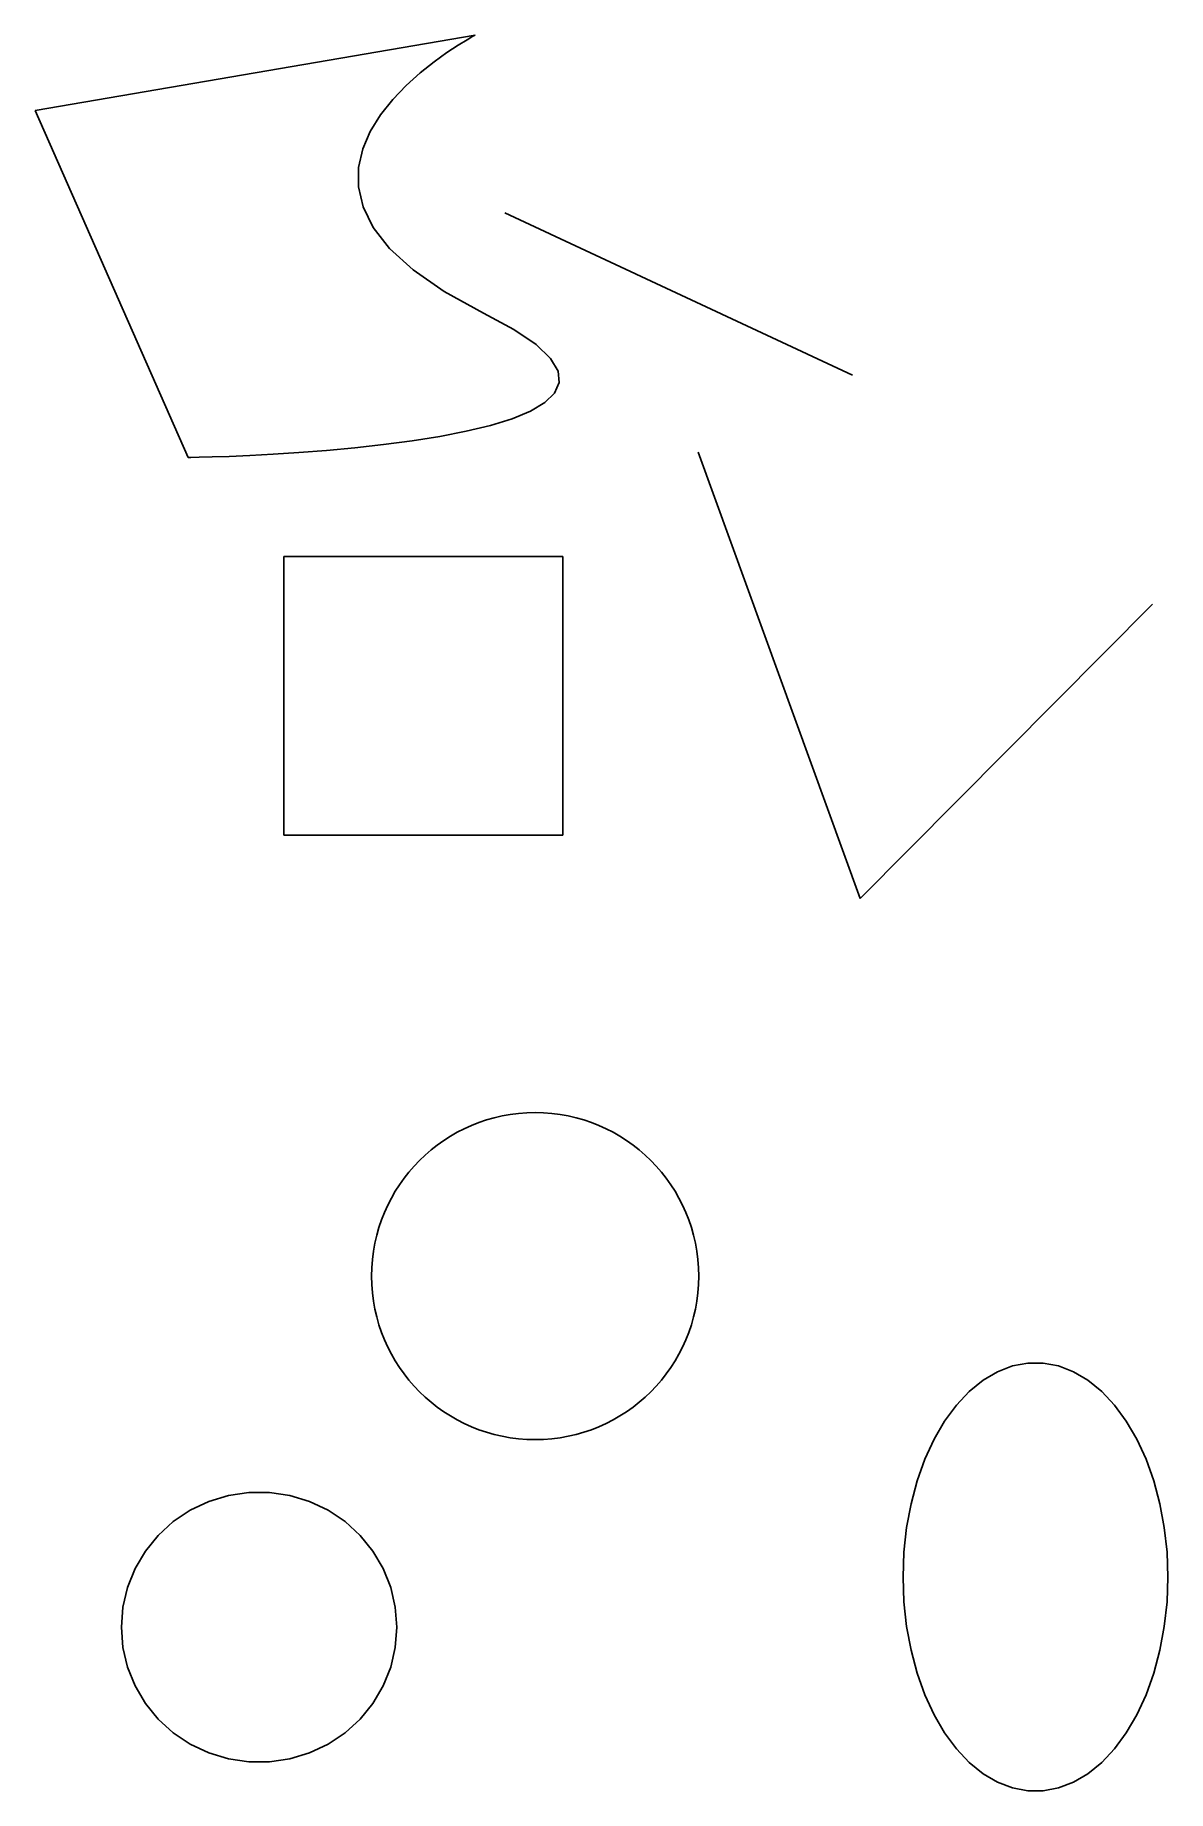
# Model space of a CAD drawing. Header units: metres. Extents: x 21 to 184, y 20 to 272.
import ezdxf

# ---------------------------------------------------------------- set-up
doc = ezdxf.new("R2010")
doc.units = ezdxf.units.M

msp = doc.modelspace()

# ---------------------------------------------------------------- linework, layer by layer
for p, q in [((84.22, 271.96), (21.06, 261.14)), ((80.17, 269.45), (81.79, 270.52)), ((81.79, 270.52), (83.07, 271.3)), ((83.07, 271.3), (83.92, 271.79)), ((83.92, 271.79), (84.22, 271.96)), ((76.35, 266.54), (78.33, 268.12)), ((78.33, 268.12), (80.17, 269.45)), ((72.41, 262.72), (74.34, 264.74)), ((74.34, 264.74), (76.35, 266.54)), ((70.65, 260.52), (72.41, 262.72)), ((21.06, 261.14), (43.01, 211.3)), ((69.18, 258.14), (70.65, 260.52)), ((68.09, 255.61), (69.18, 258.14)), ((67.48, 252.95), (68.09, 255.61)), ((67.47, 250.17), (67.48, 252.95)), ((68.14, 247.29), (67.47, 250.17)), ((69.6, 244.33), (68.14, 247.29)), ((88.51, 246.42), (138.39, 223.12)), ((71.96, 241.31), (69.6, 244.33)), ((75.32, 238.24), (71.96, 241.31)), ((79.78, 235.15), (75.32, 238.24)), ((85.44, 232.06), (79.78, 235.15)), ((89.8, 229.71), (85.44, 232.06)), ((85.44, 232.06), (85.44, 232.06)), ((92.98, 227.54), (89.8, 229.71)), ((95.07, 225.55), (92.98, 227.54)), ((96.14, 223.72), (95.07, 225.55)), ((95.63, 220.56), (96.3, 222.06)), ((96.3, 222.06), (96.14, 223.72)), ((94.22, 219.2), (95.63, 220.56)), ((86.44, 215.92), (89.54, 216.89)), ((89.54, 216.89), (92.16, 217.97)), ((92.16, 217.97), (94.22, 219.2)), ((75.19, 213.7), (79.18, 214.34)), ((79.18, 214.34), (82.96, 215.08)), ((82.96, 215.08), (86.44, 215.92)), ((51.88, 211.61), (55.25, 211.79)), ((55.25, 211.79), (58.94, 212.03)), ((58.94, 212.03), (62.87, 212.33)), ((62.87, 212.33), (66.95, 212.71)), ((66.95, 212.71), (71.08, 213.16)), ((71.08, 213.16), (75.19, 213.7)), ((116.25, 212.07), (139.53, 147.98)), ((43.01, 211.3), (43.42, 211.31)), ((43.01, 211.3), (43.01, 211.3)), ((43.42, 211.31), (44.6, 211.34)), ((44.6, 211.34), (46.47, 211.39)), ((46.47, 211.39), (48.92, 211.48)), ((48.92, 211.48), (51.88, 211.61)), ((56.78, 197.1), (96.8, 197.1)), ((56.78, 157.08), (56.78, 197.1)), ((96.8, 197.1), (96.8, 157.08)), ((139.53, 147.98), (181.47, 190.25)), ((96.8, 157.08), (56.78, 157.08)), ((161.37, 80.89), (159.22, 80.06)), ((163.57, 81.3), (161.37, 80.89)), ((165.78, 81.3), (163.57, 81.3)), ((167.98, 80.89), (165.78, 81.3)), ((170.13, 80.06), (167.98, 80.89)), ((157.15, 78.84), (155.17, 77.23)), ((159.22, 80.06), (157.15, 78.84)), ((172.21, 78.84), (170.13, 80.06)), ((174.18, 77.23), (172.21, 78.84)), ((155.17, 77.23), (153.32, 75.27)), ((176.03, 75.27), (174.18, 77.23)), ((153.32, 75.27), (151.63, 72.97)), ((177.72, 72.97), (176.03, 75.27)), ((151.63, 72.97), (150.11, 70.37)), ((179.24, 70.37), (177.72, 72.97)), ((150.11, 70.37), (148.79, 67.5)), ((180.56, 67.5), (179.24, 70.37)), ((148.79, 67.5), (147.69, 64.4)), ((181.66, 64.4), (180.56, 67.5)), ((147.69, 64.4), (146.81, 61.11)), ((182.54, 61.11), (181.66, 64.4)), ((46, 61.43), (43.34, 60.17)), ((48.82, 62.29), (46, 61.43)), ((51.75, 62.72), (48.82, 62.29)), ((54.7, 62.72), (51.75, 62.72)), ((57.62, 62.29), (54.7, 62.72)), ((60.45, 61.43), (57.62, 62.29)), ((63.11, 60.17), (60.45, 61.43)), ((146.81, 61.11), (146.18, 57.69)), ((183.17, 57.69), (182.54, 61.11)), ((40.9, 58.54), (38.73, 56.57)), ((43.34, 60.17), (40.9, 58.54)), ((65.55, 58.54), (63.11, 60.17)), ((67.72, 56.57), (65.55, 58.54)), ((38.73, 56.57), (36.89, 54.3)), ((69.56, 54.3), (67.72, 56.57)), ((146.18, 57.69), (145.79, 54.16)), ((183.56, 54.16), (183.17, 57.69)), ((36.89, 54.3), (35.41, 51.79)), ((71.04, 51.79), (69.56, 54.3)), ((145.79, 54.16), (145.66, 50.59)), ((183.69, 50.59), (183.56, 54.16)), ((35.41, 51.79), (34.33, 49.1)), ((72.12, 49.1), (71.04, 51.79)), ((145.66, 50.59), (145.66, 50.59)), ((145.66, 50.59), (145.79, 47.02)), ((183.56, 47.02), (183.69, 50.59)), ((183.69, 50.59), (183.69, 50.59)), ((34.33, 49.1), (33.67, 46.27)), ((72.77, 46.27), (72.12, 49.1)), ((33.67, 46.27), (33.45, 43.38)), ((72.99, 43.38), (72.77, 46.27)), ((145.79, 47.02), (146.18, 43.5)), ((183.17, 43.5), (183.56, 47.02)), ((33.45, 43.38), (33.45, 43.38)), ((33.45, 43.38), (33.67, 40.49)), ((72.77, 40.49), (72.99, 43.38)), ((72.99, 43.38), (72.99, 43.38)), ((146.18, 43.5), (146.81, 40.07)), ((182.54, 40.07), (183.17, 43.5)), ((33.67, 40.49), (34.33, 37.66)), ((72.12, 37.66), (72.77, 40.49)), ((146.81, 40.07), (147.69, 36.79)), ((181.66, 36.79), (182.54, 40.07)), ((34.33, 37.66), (35.41, 34.96)), ((71.04, 34.96), (72.12, 37.66)), ((147.69, 36.79), (148.79, 33.69)), ((180.56, 33.69), (181.66, 36.79)), ((35.41, 34.96), (36.89, 32.45)), ((69.56, 32.45), (71.04, 34.96)), ((148.79, 33.69), (150.11, 30.82)), ((179.24, 30.82), (180.56, 33.69)), ((36.89, 32.45), (38.73, 30.19)), ((67.72, 30.19), (69.56, 32.45)), ((150.11, 30.82), (151.63, 28.22)), ((177.72, 28.22), (179.24, 30.82)), ((38.73, 30.19), (40.9, 28.22)), ((40.9, 28.22), (43.34, 26.58)), ((63.11, 26.58), (65.55, 28.22)), ((65.55, 28.22), (67.72, 30.19)), ((151.63, 28.22), (153.32, 25.92)), ((176.03, 25.92), (177.72, 28.22)), ((43.34, 26.58), (46, 25.33)), ((46, 25.33), (48.82, 24.47)), ((57.62, 24.47), (60.45, 25.33)), ((60.45, 25.33), (63.11, 26.58)), ((153.32, 25.92), (155.17, 23.95)), ((174.18, 23.95), (176.03, 25.92)), ((48.82, 24.47), (51.75, 24.04)), ((51.75, 24.04), (54.7, 24.04)), ((54.7, 24.04), (57.62, 24.47)), ((155.17, 23.95), (157.15, 22.35)), ((172.21, 22.35), (174.18, 23.95)), ((157.15, 22.35), (159.22, 21.13)), ((159.22, 21.13), (161.37, 20.3)), ((161.37, 20.3), (163.57, 19.89)), ((165.78, 19.89), (167.98, 20.3)), ((167.98, 20.3), (170.13, 21.13)), ((170.13, 21.13), (172.21, 22.35)), ((163.57, 19.89), (165.78, 19.89))]:
    msp.add_line(p, q)
msp.add_circle((92.85, 93.79), 23.48)

doc.saveas('drawing.dxf')
